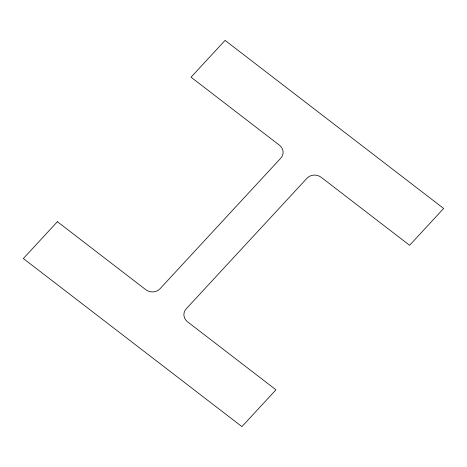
<?xml version="1.0" encoding="UTF-8"?>
<svg xmlns="http://www.w3.org/2000/svg" width="467" height="467" viewBox="0 0 467 467"><rect width="100%" height="100%" fill="white"/><g stroke="black" fill="none" stroke-linecap="round" stroke-linejoin="round"><path stroke-width="0.7" d="M57.394 221.708L23.35 258.525L241.924 426.616L275.968 389.805L187.553 321.804A10.081 9.101 8.9 0 1 186.129 308.932L307.035 178.184A10.081 9.101 8.9 0 1 321.191 177.297L409.606 245.292L443.65 208.475L225.076 40.384L191.032 77.195L279.447 145.196A10.081 9.101 8.9 0 1 280.871 158.068L159.965 288.816A10.081 9.101 8.9 0 1 145.809 289.703L57.394 221.708"/></g></svg>
